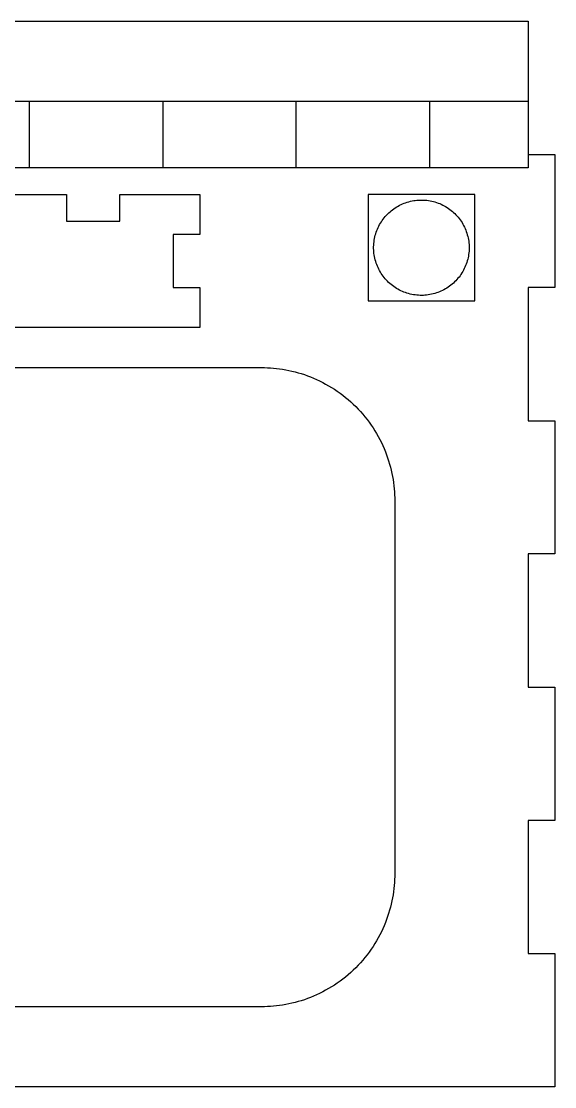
# Model space of a CAD drawing. Header units: millimetres. Extents: x -10 to 1222, y -4 to 914.
# Drawn here: x 533.9 to 734, y 0 to 400 of the extents above; entities that cross this region are included whole.
import ezdxf

# ---------------------------------------------------------------- set-up
doc = ezdxf.new("R2010")
doc.units = ezdxf.units.MM
doc.header["$MEASUREMENT"] = 0
for name, color, linetype, true_color in [('2D$cuna', 18, 'Continuous', 0x000000), ('2D$cuna$Interiores', 5, 'Continuous', 0x0000ff), ('2D$cuna$rebaje 5mm', 1, 'Continuous', 0xff0000)]:
    doc.layers.add(name, color=color, linetype=linetype, true_color=true_color)

msp = doc.modelspace()

# ---------------------------------------------------------------- linework, layer by layer
at = {"layer": '2D$cuna'}
msp.add_lwpolyline([(0, 400), (724, 400), (724, 350), (734, 350), (734, 300), (724, 300), (724, 250), (734, 250), (734, 200), (724, 200), (724, 150), (734, 150), (734, 100), (724, 100), (724, 50), (734, 50), (734, 0), (724, 0), (0, 0)], dxfattribs=at)
at = {"layer": '2D$cuna$Interiores'}
for points in [[(537, 345), (537, 370), (587, 370), (587, 345), (537, 345)], [(637, 345), (637, 370), (687, 370), (687, 345), (637, 345)], [(590.837, 335), (600.837, 335), (600.837, 320), (590.837, 320), (590.837, 300), (600.837, 300), (600.837, 285), (480.837, 285), (480.837, 300), (490.837, 300), (490.837, 320), (480.837, 320), (480.837, 335), (510.837, 335), (510.837, 325), (530.837, 325), (530.837, 335), (550.837, 335), (550.837, 325), (570.837, 325), (570.837, 335), (590.837, 335)], [(672.224, 328.491), (672.699, 328.891), (673.188, 329.275), (673.69, 329.642), (674.205, 329.991), (674.731, 330.322), (675.268, 330.634), (675.816, 330.928), (676.374, 331.202), (676.941, 331.457), (677.516, 331.692), (678.099, 331.907), (678.69, 332.102), (679.287, 332.276), (679.889, 332.429), (680.496, 332.561), (681.108, 332.672), (681.723, 332.762), (682.341, 332.83), (682.961, 332.877), (683.582, 332.902), (684.203, 332.906), (684.825, 332.888), (685.445, 332.849), (686.064, 332.788), (686.68, 332.706), (687.293, 332.602), (687.902, 332.477), (688.506, 332.331), (689.105, 332.164), (689.697, 331.977), (690.283, 331.769), (690.861, 331.541), (691.431, 331.293), (691.992, 331.025), (692.543, 330.738), (693.085, 330.432), (693.615, 330.107), (694.133, 329.764), (694.639, 329.404), (695.133, 329.026), (695.613, 328.631), (696.079, 328.22), (696.531, 327.793), (696.967, 327.35), (697.388, 326.892), (697.793, 326.421), (698.181, 325.935), (698.552, 325.436), (698.905, 324.925), (699.241, 324.402), (699.558, 323.867), (699.856, 323.322), (700.135, 322.766), (700.395, 322.202), (700.635, 321.628), (700.855, 321.047), (701.055, 320.458), (701.234, 319.863), (701.393, 319.262), (701.53, 318.656), (701.646, 318.045), (701.741, 317.431), (701.815, 316.814), (701.867, 316.194), (701.898, 315.574), (701.907, 314.952), (701.895, 314.331), (701.861, 313.71), (701.805, 313.091), (701.728, 312.474), (701.63, 311.86), (701.51, 311.25), (701.37, 310.645), (701.208, 310.045), (701.026, 309.45), (700.823, 308.863), (700.6, 308.283), (700.356, 307.711), (700.094, 307.147), (699.811, 306.593), (699.51, 306.05), (699.19, 305.517), (698.852, 304.995), (698.496, 304.486), (698.122, 303.989), (697.731, 303.506), (697.324, 303.036), (696.901, 302.581), (696.462, 302.141), (696.008, 301.716), (695.54, 301.307), (695.058, 300.915), (694.562, 300.539), (694.054, 300.182), (693.534, 299.842), (693.002, 299.52), (692.459, 299.217), (691.906, 298.933), (691.344, 298.668), (690.773, 298.423), (690.193, 298.198), (689.606, 297.993), (689.013, 297.809), (688.413, 297.645), (687.808, 297.502), (687.198, 297.381), (686.585, 297.28), (685.968, 297.201), (685.349, 297.144), (684.729, 297.108), (684.107, 297.093), (683.486, 297.1), (682.865, 297.129), (682.245, 297.179), (681.628, 297.251), (681.013, 297.344), (680.402, 297.458), (679.796, 297.593), (679.194, 297.75), (678.598, 297.927), (678.009, 298.125), (677.427, 298.343), (676.853, 298.581), (676.287, 298.839), (675.731, 299.116), (675.185, 299.413), (674.649, 299.728), (674.125, 300.062), (673.612, 300.414), (673.112, 300.783), (672.625, 301.169), (672.152, 301.573), (671.693, 301.992), (671.249, 302.427), (670.82, 302.877), (670.408, 303.342), (670.011, 303.82), (669.632, 304.313), (669.269, 304.818), (668.925, 305.335), (668.598, 305.864), (668.291, 306.404), (668.002, 306.955), (667.732, 307.515), (667.482, 308.084), (667.252, 308.661), (667.042, 309.246), (666.853, 309.838), (666.684, 310.437), (666.536, 311.04), (666.409, 311.649), (666.303, 312.261), (666.219, 312.877), (666.156, 313.496), (666.115, 314.116), (666.095, 314.737), (666.096, 315.359), (666.12, 315.98), (666.164, 316.6), (666.231, 317.218), (666.318, 317.833), (666.427, 318.445), (666.557, 319.053), (666.709, 319.656), (666.881, 320.253), (667.073, 320.844), (667.286, 321.428), (667.52, 322.004), (667.773, 322.572), (668.045, 323.131), (668.337, 323.68), (668.648, 324.218), (668.977, 324.745), (669.324, 325.261), (669.689, 325.764), (670.071, 326.254), (670.47, 326.731), (670.886, 327.193), (671.317, 327.641), (671.763, 328.074), (672.224, 328.491)], [(100, 270), (624, 270), (625.11, 269.988), (626.229, 269.95), (627.357, 269.887), (628.493, 269.798), (629.636, 269.681), (630.785, 269.538), (631.939, 269.366), (633.098, 269.165), (634.26, 268.936), (635.425, 268.677), (636.591, 268.389), (637.758, 268.07), (638.924, 267.721), (640.087, 267.341), (641.248, 266.931), (642.405, 266.489), (643.556, 266.017), (644.7, 265.514), (645.837, 264.979), (646.965, 264.414), (648.082, 263.818), (649.188, 263.192), (650.281, 262.536), (651.36, 261.85), (652.425, 261.134), (653.473, 260.39), (654.503, 259.618), (655.515, 258.818), (656.507, 257.991), (657.479, 257.137), (658.428, 256.259), (659.355, 255.355), (660.259, 254.428), (661.137, 253.479), (661.991, 252.507), (662.818, 251.515), (663.618, 250.503), (664.39, 249.473), (665.134, 248.425), (665.85, 247.36), (666.536, 246.281), (667.192, 245.188), (667.818, 244.082), (668.414, 242.965), (668.979, 241.837), (669.514, 240.7), (670.017, 239.556), (670.489, 238.405), (670.931, 237.248), (671.341, 236.087), (671.721, 234.924), (672.07, 233.758), (672.389, 232.591), (672.677, 231.425), (672.936, 230.26), (673.165, 229.098), (673.366, 227.939), (673.538, 226.785), (673.681, 225.636), (673.798, 224.493), (673.887, 223.357), (673.95, 222.229), (673.988, 221.11), (674, 220), (674, 80), (673.988, 78.89), (673.95, 77.771), (673.887, 76.643), (673.798, 75.507), (673.681, 74.364), (673.538, 73.215), (673.366, 72.061), (673.165, 70.902), (672.936, 69.74), (672.677, 68.575), (672.389, 67.409), (672.07, 66.242), (671.721, 65.076), (671.341, 63.913), (670.931, 62.752), (670.489, 61.595), (670.017, 60.444), (669.514, 59.3), (668.979, 58.163), (668.414, 57.035), (667.818, 55.918), (667.192, 54.812), (666.536, 53.719), (665.85, 52.64), (665.134, 51.575), (664.39, 50.527), (663.618, 49.497), (662.818, 48.485), (661.991, 47.493), (661.137, 46.521), (660.259, 45.572), (659.355, 44.645), (658.428, 43.741), (657.479, 42.863), (656.507, 42.009), (655.515, 41.182), (654.503, 40.382), (653.473, 39.61), (652.425, 38.866), (651.36, 38.15), (650.281, 37.464), (649.188, 36.808), (648.082, 36.182), (646.965, 35.586), (645.837, 35.021), (644.7, 34.486), (643.556, 33.983), (642.405, 33.511), (641.248, 33.069), (640.087, 32.659), (638.924, 32.279), (637.758, 31.93), (636.591, 31.611), (635.425, 31.323), (634.26, 31.064), (633.098, 30.835), (631.939, 30.634), (630.785, 30.462), (629.636, 30.319), (628.493, 30.202), (627.357, 30.113), (626.229, 30.05), (625.11, 30.012), (624, 30), (100, 30)]]:
    msp.add_lwpolyline(points, dxfattribs=at)
at = {"layer": '2D$cuna$rebaje 5mm'}
for points in [[(0, 370), (724, 370), (724, 345), (0, 345), (0, 370)], [(704, 335), (664, 335), (664, 295), (704, 295), (704, 335)]]:
    msp.add_lwpolyline(points, dxfattribs=at)

doc.saveas('drawing.dxf')
